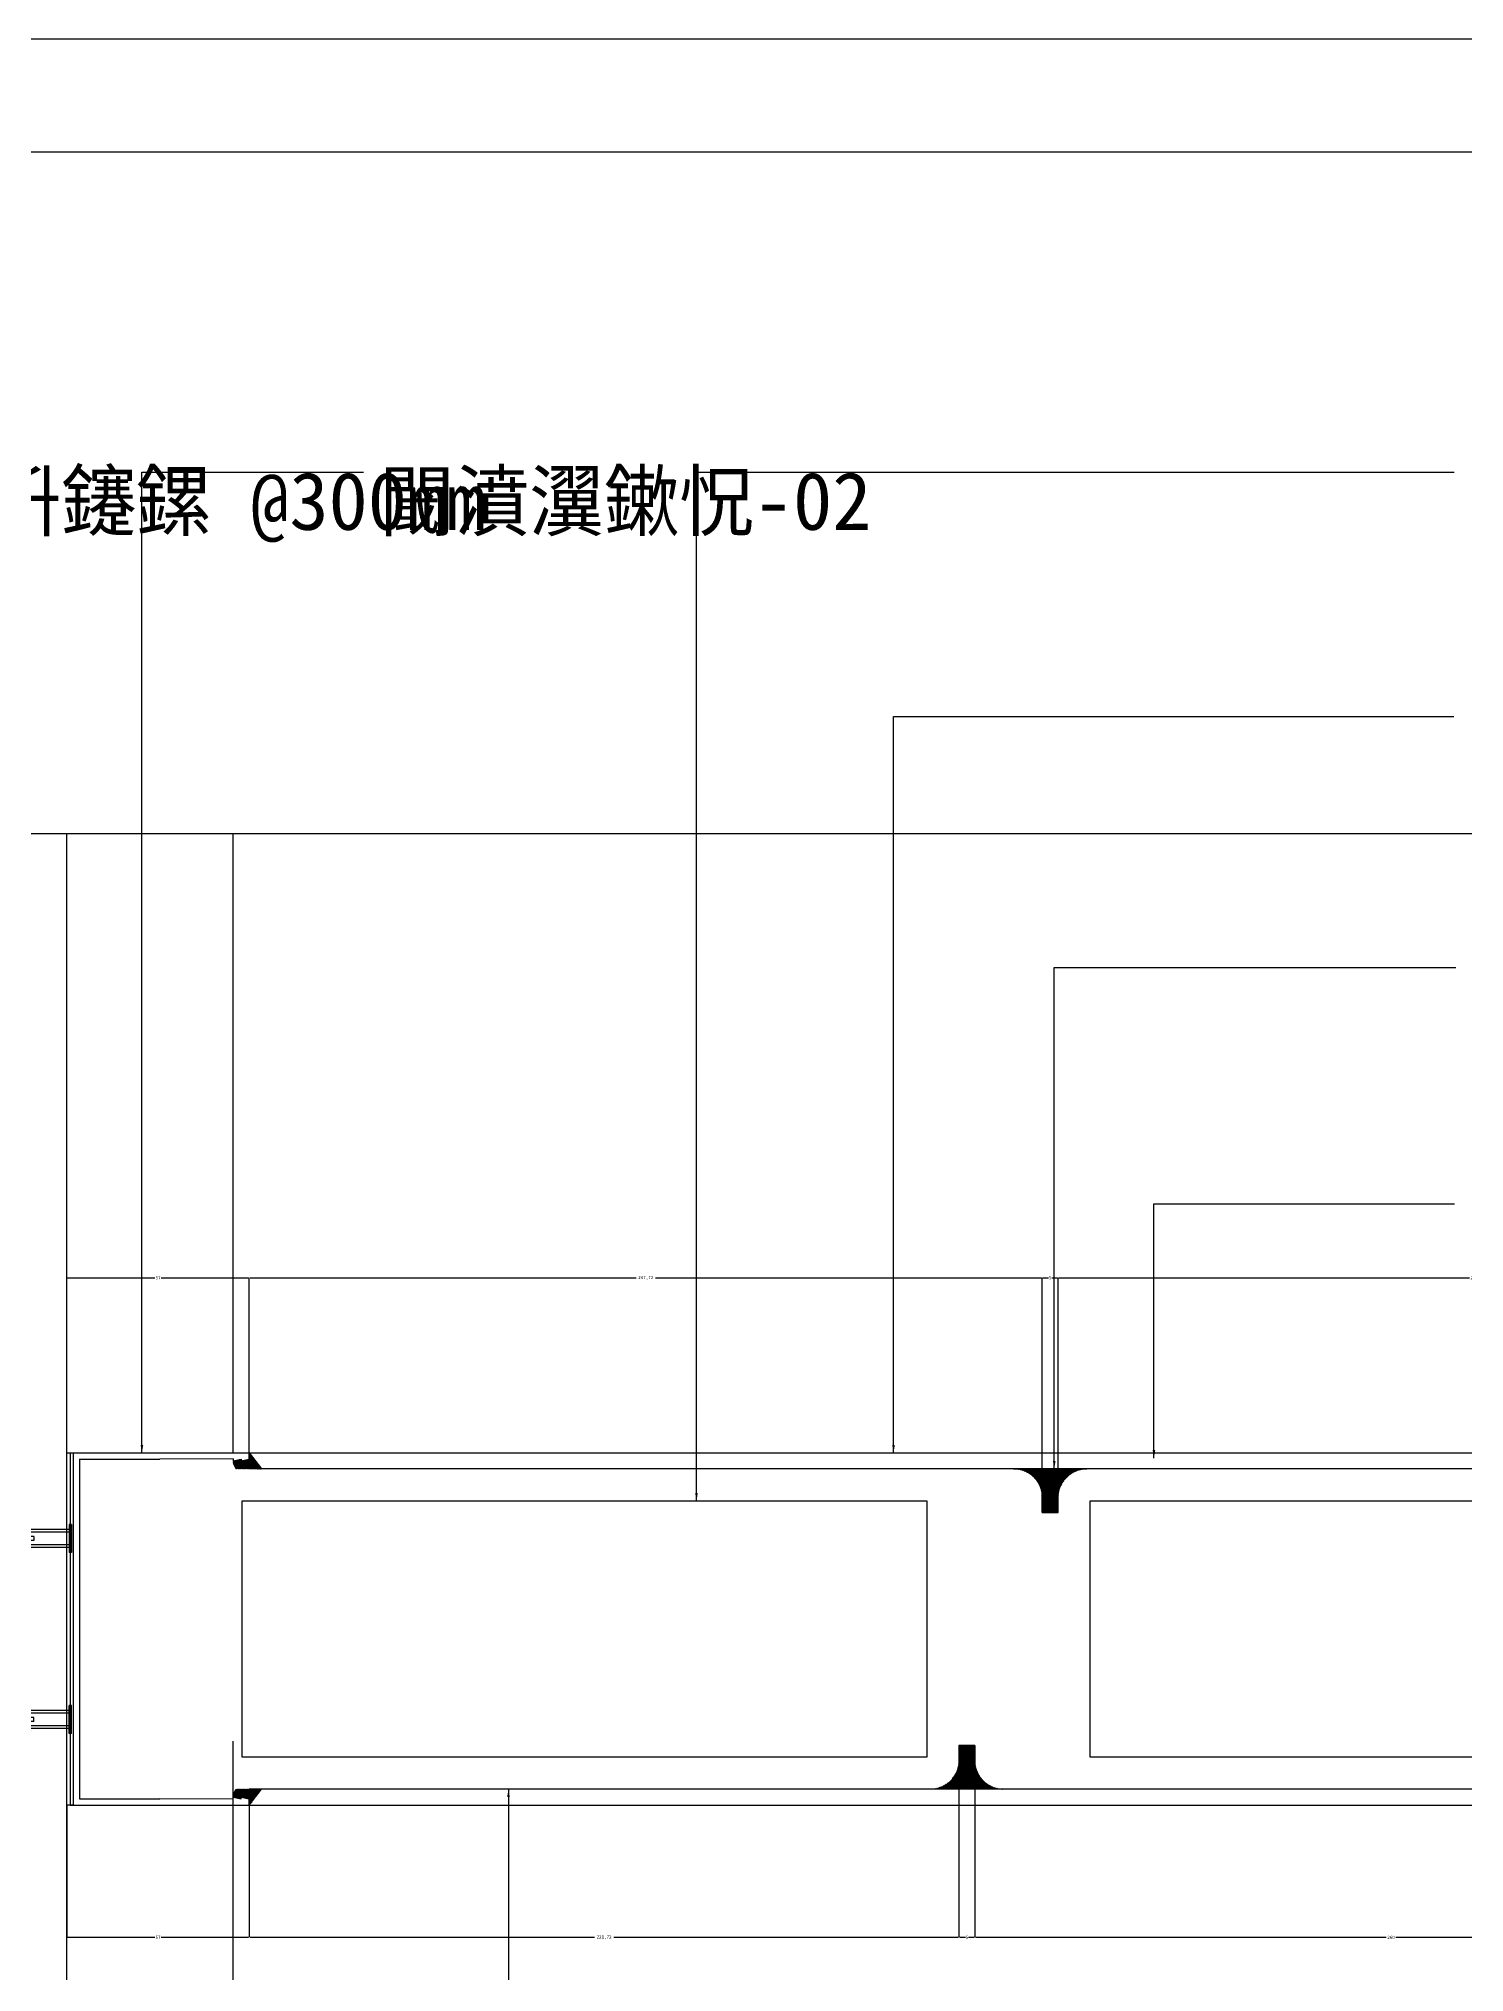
# Model space of a CAD drawing. Header units: metres. Extents: x -1248372 to 1254666, y -4709 to 22932.
# Drawn here: x 1250825 to 1251270, y 17407 to 18011 of the extents above; entities that cross this region are included whole.
import ezdxf

# ---------------------------------------------------------------- set-up
doc = ezdxf.new("R2010")
doc.units = ezdxf.units.M
for name, color, linetype in [('FRAME', 1, 'Continuous'), ('u鐜荤拑', 113, 'Continuous'), ('绔嬮潰-妤兼澘', 140, 'Continuous'), ('绮楀疄绾', 3, 'Continuous'), ('缁嗗疄绾', 1, 'Continuous'), ('缁嗙嚎', 9, 'Continuous'), ('鐪嬬嚎', 8, 'Continuous'), ('闄勪欢', 6, 'Continuous')]:
    doc.layers.add(name, color=color, linetype=linetype)
doc.dimstyles.get("Standard").update_dxf_attribs({"dimtxt": 2.5, "dimasz": 2.5, "dimexe": 1.25, "dimexo": 0.625, "dimtad": 1, "dimcen": 2.5, "dimazin": 3, "dimtfac": 1, "dimtmove": 0, "dimatfit": 3})

# ---------------------------------------------------------------- blocks, each defined once
blk = doc.blocks.new('hqwr')
at = {"layer": '缁嗙嚎'}
for p, q in [((-33.84, 1), (-33.84, 0.64)), ((-13.84, 0.64), (-33.84, 0.64)), ((-32.24, 2.6), (-32.24, 0.64)), ((-32.24, 2.6), (-32.24, 2.6)), ((-30.64, 2.24), (-32.24, 2.24)), ((-30.64, 2.04), (-30.64, 0.64)), ((-29.04, 2.6), (-30.08, 2.6)), ((-29.04, 2.6), (-29.04, 0.64)), ((-27.44, 2.24), (-29.04, 2.24)), ((-27.44, 2.04), (-27.44, 0.64)), ((-25.84, 2.6), (-26.88, 2.6)), ((-25.84, 2.6), (-25.84, 0.64)), ((-24.24, 2.24), (-25.84, 2.24)), ((-24.24, 2.04), (-24.24, 0.64)), ((-22.64, 2.6), (-23.68, 2.6)), ((-22.64, 2.6), (-22.64, 0.64)), ((-21.04, 2.24), (-22.64, 2.24)), ((-21.04, 2.04), (-21.04, 0.64)), ((-19.44, 2.6), (-20.48, 2.6)), ((-19.44, 2.6), (-19.44, 0.64)), ((-18.86, 2.24), (-19.44, 2.24)), ((-18.87, 2.61), (-15.41, 4.61)), ((-18.76, 2.69), (-18.86, 2.6)), ((-18.86, 2.6), (-18.86, 0.64)), ((-2.8, 2), (-18.86, 2)), ((-16.14, 2.8), (-14.81, 3.57)), ((-2.8, 2.8), (-16.14, 2.8)), ((-14.81, 3.57), (-15.41, 4.61)), ((-2, 4.4), (-2.8, 4.4)), ((-2.8, 4.4), (-2.8, -4.4)), ((-2, 4.4), (-2, -4.4)), ((-33.84, -0.64), (-33.84, -1)), ((-13.84, -0.65), (-33.84, -0.65)), ((-32.24, -0.64), (-32.24, -2.6)), ((-30.64, -2.24), (-32.24, -2.24)), ((-32.24, -2.6), (-32.24, -2.6)), ((-30.64, -0.64), (-30.64, -2.04)), ((-29.04, -2.6), (-30.08, -2.6)), ((-29.04, -0.64), (-29.04, -2.6)), ((-27.44, -2.24), (-29.04, -2.24)), ((-27.44, -0.64), (-27.44, -2.04)), ((-25.84, -2.6), (-26.88, -2.6)), ((-25.84, -0.64), (-25.84, -2.6)), ((-24.24, -2.24), (-25.84, -2.24)), ((-24.24, -0.64), (-24.24, -2.04)), ((-22.64, -2.6), (-23.68, -2.6)), ((-22.64, -0.64), (-22.64, -2.6)), ((-21.04, -2.24), (-22.64, -2.24)), ((-21.04, -0.64), (-21.04, -2.04)), ((-19.44, -2.6), (-20.48, -2.6)), ((-19.44, -0.64), (-19.44, -2.6)), ((-18.86, -2.24), (-19.44, -2.24)), ((-18.87, -2.61), (-15.41, -4.61)), ((-18.86, -0.64), (-18.86, -2.6)), ((-2.8, -2), (-18.86, -2)), ((-18.76, -2.69), (-18.86, -2.6)), ((-2.8, -2.8), (-16.14, -2.8)), ((-16.14, -2.8), (-14.81, -3.57)), ((-14.81, -3.57), (-15.41, -4.61)), ((-2, -4.4), (-2.8, -4.4))]:
    blk.add_line(p, q, dxfattribs=at)
blk.add_lwpolyline([(-13.84, 0.64), (-13.84, -0.65)], dxfattribs=at)
for centre, radius, start, end in [((-32.24, 1), 1.6, 90, 180), ((-30.08, 2.04), 0.56, 90, 180), ((-26.88, 2.04), 0.56, 90, 180), ((-23.68, 2.04), 0.56, 90, 180), ((-20.48, 2.04), 0.56, 90, 180), ((-18.49, 2.4), 0.4, 90, 132.57), ((-32.24, -1), 1.6, 180, 270), ((-30.08, -2.04), 0.56, 180, 270), ((-26.88, -2.04), 0.56, 180, 270), ((-23.68, -2.04), 0.56, 180, 270), ((-20.48, -2.04), 0.56, 180, 270), ((-18.49, -2.4), 0.4, 227.43, 270)]:
    blk.add_arc(centre, radius, start, end, dxfattribs=at)
blk = doc.blocks.new('_CLOSEDFILLED')
at = {"color": 0, "linetype": 'BYBLOCK'}
blk.add_solid([(-1, 0.2), (0, 0), (-1, -0.2)], dxfattribs=at)
blk = doc.blocks.new('*D86')
for p, q in [((1250833.44, 17459.26), (1250833.44, 17417.95)), ((1250890.44, 17459.26), (1250890.44, 17417.95)), ((1250833.69, 17417.95), (1250860.94, 17417.95)), ((1250862.94, 17417.95), (1250890.19, 17417.95))]:
    blk.add_line(p, q)
at = {"layer": 'Defpoints'}
for p in [(1250833.44, 17459.26), (1250890.44, 17459.26), (1250833.44, 17417.95)]:
    blk.add_point(p, dxfattribs=at)
at = {"layer": 'u鐜荤拑', "xscale": 0.25, "yscale": 0.25, "rotation": 180}
blk.add_blockref('_CLOSEDFILLED', (1250833.44, 17417.95), dxfattribs=at)
at = {"layer": 'u鐜荤拑', "xscale": 0.25, "yscale": 0.25}
blk.add_blockref('_CLOSEDFILLED', (1250890.44, 17417.95), dxfattribs=at)
at = {"layer": 'u鐜荤拑', "insert": (1250861.94, 17417.95), "char_height": 1, "attachment_point": 5}
blk.add_mtext('57', dxfattribs=at)
blk = doc.blocks.new('*D87')
for p, q in [((1251112.16, 17477.91), (1251112.16, 17417.95)), ((1250890.44, 17459.26), (1250890.44, 17417.95)), ((1250890.69, 17417.95), (1250998.3, 17417.95)), ((1251004.3, 17417.95), (1251111.91, 17417.95))]:
    blk.add_line(p, q)
at = {"layer": 'Defpoints'}
for p in [(1251112.16, 17477.91), (1250890.44, 17459.26), (1250890.44, 17417.95)]:
    blk.add_point(p, dxfattribs=at)
at = {"layer": 'u鐜荤拑', "xscale": 0.25, "yscale": 0.25, "rotation": 180}
blk.add_blockref('_CLOSEDFILLED', (1250890.44, 17417.95), dxfattribs=at)
at = {"layer": 'u鐜荤拑', "xscale": 0.25, "yscale": 0.25}
blk.add_blockref('_CLOSEDFILLED', (1251112.16, 17417.95), dxfattribs=at)
at = {"layer": 'u鐜荤拑', "insert": (1251001.3, 17417.95), "char_height": 1, "attachment_point": 5}
blk.add_mtext('221,72', dxfattribs=at)
blk = doc.blocks.new('*D88')
for p, q in [((1251112.16, 17477.91), (1251112.16, 17417.95)), ((1251117.16, 17477.91), (1251117.16, 17417.95)), ((1251112.41, 17417.95), (1251114.16, 17417.95)), ((1251115.16, 17417.95), (1251116.91, 17417.95))]:
    blk.add_line(p, q)
at = {"layer": 'Defpoints'}
for p in [(1251112.16, 17477.91), (1251117.16, 17477.91), (1251112.16, 17417.95)]:
    blk.add_point(p, dxfattribs=at)
at = {"layer": 'u鐜荤拑', "xscale": 0.25, "yscale": 0.25, "rotation": 180}
blk.add_blockref('_CLOSEDFILLED', (1251112.16, 17417.95), dxfattribs=at)
at = {"layer": 'u鐜荤拑', "xscale": 0.25, "yscale": 0.25}
blk.add_blockref('_CLOSEDFILLED', (1251117.16, 17417.95), dxfattribs=at)
at = {"layer": 'u鐜荤拑', "insert": (1251114.66, 17417.95), "char_height": 1, "attachment_point": 5}
blk.add_mtext('5', dxfattribs=at)
blk = doc.blocks.new('*D89')
for p, q in [((1251117.16, 17477.91), (1251117.16, 17417.95)), ((1251377.16, 17477.91), (1251377.16, 17417.95)), ((1251117.41, 17417.95), (1251245.66, 17417.95)), ((1251248.66, 17417.95), (1251376.91, 17417.95))]:
    blk.add_line(p, q)
at = {"layer": 'Defpoints'}
for p in [(1251117.16, 17477.91), (1251377.16, 17477.91), (1251117.16, 17417.95)]:
    blk.add_point(p, dxfattribs=at)
at = {"layer": 'u鐜荤拑', "xscale": 0.25, "yscale": 0.25, "rotation": 180}
blk.add_blockref('_CLOSEDFILLED', (1251117.16, 17417.95), dxfattribs=at)
at = {"layer": 'u鐜荤拑', "xscale": 0.25, "yscale": 0.25}
blk.add_blockref('_CLOSEDFILLED', (1251377.16, 17417.95), dxfattribs=at)
at = {"layer": 'u鐜荤拑', "insert": (1251247.16, 17417.95), "char_height": 1, "attachment_point": 5}
blk.add_mtext('260', dxfattribs=at)
blk = doc.blocks.new('*D94')
for p, q in [((1250833.44, 17569.26), (1250833.44, 17623.94)), ((1250833.69, 17623.94), (1250860.94, 17623.94)), ((1250862.94, 17623.94), (1250890.19, 17623.94)), ((1250890.44, 17569.26), (1250890.44, 17623.94))]:
    blk.add_line(p, q)
at = {"layer": 'Defpoints'}
for p in [(1250833.44, 17623.94), (1250833.44, 17569.26), (1250890.44, 17569.26)]:
    blk.add_point(p, dxfattribs=at)
at = {"layer": 'u鐜荤拑', "xscale": 0.25, "yscale": 0.25, "rotation": 180}
blk.add_blockref('_CLOSEDFILLED', (1250833.44, 17623.94), dxfattribs=at)
at = {"layer": 'u鐜荤拑', "xscale": 0.25, "yscale": 0.25}
blk.add_blockref('_CLOSEDFILLED', (1250890.44, 17623.94), dxfattribs=at)
at = {"layer": 'u鐜荤拑', "insert": (1250861.94, 17623.94), "char_height": 1, "attachment_point": 5}
blk.add_mtext('57', dxfattribs=at)
blk = doc.blocks.new('*D95')
for p, q in [((1250890.44, 17569.26), (1250890.44, 17623.94)), ((1250890.69, 17623.94), (1251011.3, 17623.94)), ((1251017.3, 17623.94), (1251137.91, 17623.94)), ((1251138.16, 17550.6), (1251138.16, 17623.94))]:
    blk.add_line(p, q)
at = {"layer": 'Defpoints'}
for p in [(1250890.44, 17623.94), (1250890.44, 17569.26), (1251138.16, 17550.6)]:
    blk.add_point(p, dxfattribs=at)
at = {"layer": 'u鐜荤拑', "xscale": 0.25, "yscale": 0.25, "rotation": 180}
blk.add_blockref('_CLOSEDFILLED', (1250890.44, 17623.94), dxfattribs=at)
at = {"layer": 'u鐜荤拑', "xscale": 0.25, "yscale": 0.25}
blk.add_blockref('_CLOSEDFILLED', (1251138.16, 17623.94), dxfattribs=at)
at = {"layer": 'u鐜荤拑', "insert": (1251014.3, 17623.94), "char_height": 1, "attachment_point": 5}
blk.add_mtext('247,72', dxfattribs=at)
blk = doc.blocks.new('*D96')
for p, q in [((1251138.16, 17550.6), (1251138.16, 17623.94)), ((1251138.41, 17623.94), (1251140.16, 17623.94)), ((1251141.16, 17623.94), (1251142.91, 17623.94)), ((1251143.16, 17550.6), (1251143.16, 17623.94))]:
    blk.add_line(p, q)
at = {"layer": 'Defpoints'}
for p in [(1251138.16, 17623.94), (1251138.16, 17550.6), (1251143.16, 17550.6)]:
    blk.add_point(p, dxfattribs=at)
at = {"layer": 'u鐜荤拑', "xscale": 0.25, "yscale": 0.25, "rotation": 180}
blk.add_blockref('_CLOSEDFILLED', (1251138.16, 17623.94), dxfattribs=at)
at = {"layer": 'u鐜荤拑', "xscale": 0.25, "yscale": 0.25}
blk.add_blockref('_CLOSEDFILLED', (1251143.16, 17623.94), dxfattribs=at)
at = {"layer": 'u鐜荤拑', "insert": (1251140.66, 17623.94), "char_height": 1, "attachment_point": 5}
blk.add_mtext('5', dxfattribs=at)
blk = doc.blocks.new('*D97')
for p, q in [((1251143.16, 17550.6), (1251143.16, 17623.94)), ((1251143.41, 17623.94), (1251271.66, 17623.94)), ((1251274.66, 17623.94), (1251402.91, 17623.94)), ((1251403.16, 17550.6), (1251403.16, 17623.94))]:
    blk.add_line(p, q)
at = {"layer": 'Defpoints'}
for p in [(1251143.16, 17623.94), (1251143.16, 17550.6), (1251403.16, 17550.6)]:
    blk.add_point(p, dxfattribs=at)
at = {"layer": 'u鐜荤拑', "xscale": 0.25, "yscale": 0.25, "rotation": 180}
blk.add_blockref('_CLOSEDFILLED', (1251143.16, 17623.94), dxfattribs=at)
at = {"layer": 'u鐜荤拑', "xscale": 0.25, "yscale": 0.25}
blk.add_blockref('_CLOSEDFILLED', (1251403.16, 17623.94), dxfattribs=at)
at = {"layer": 'u鐜荤拑', "insert": (1251273.16, 17623.94), "char_height": 1, "attachment_point": 5}
blk.add_mtext('260', dxfattribs=at)

msp = doc.modelspace()

# ---------------------------------------------------------------- hatches: boundary and pattern name
at = {"layer": 'u鐜荤拑'}
h = msp.add_hatch(dxfattribs=at)
h.set_pattern_fill('SOLID')
h.paths.add_polyline_path([(1250885.44, 17566.76), (1250885.44, 17566.05), (1250886.37, 17564.26), (1250894.21, 17564.26), (1250890.44, 17569.26), (1250890.44, 17567.26), (1250887.94, 17566.76), (1250887.94, 17567.26)])
h = msp.add_hatch(dxfattribs=at)
h.set_pattern_fill('SOLID')
h.paths.add_polyline_path([(1251152.16, 17564.26), (1251129.16, 17564.26, -0.41), (1251138.16, 17555.26), (1251138.16, 17550.6), (1251143.16, 17550.6), (1251143.16, 17555.26, -0.41)])
h = msp.add_hatch(dxfattribs=at)
h.set_pattern_fill('SOLID')
h.paths.add_polyline_path([(1251103.16, 17464.26), (1251126.16, 17464.26, -0.41), (1251117.16, 17473.26), (1251117.16, 17477.91), (1251112.16, 17477.91), (1251112.16, 17473.26, -0.41)])
h = msp.add_hatch(dxfattribs=at)
h.set_pattern_fill('SOLID')
h.paths.add_polyline_path([(1250886.37, 17464.26), (1250885.44, 17462.46), (1250885.44, 17461.76), (1250887.94, 17461.26), (1250887.94, 17461.76), (1250890.44, 17461.26), (1250890.44, 17459.26), (1250894.21, 17464.26)])

# ---------------------------------------------------------------- linework, layer by layer
msp.add_lwpolyline([(1250502.96, 17975.65), (1253343.06, 17975.65), (1253343.06, 15946.36), (1250502.96, 15946.36)], close=True)
at = {"layer": 'FRAME'}
msp.add_lwpolyline([(1250408.42, 18011.01), (1253378.41, 18011.01), (1253378.41, 15911.01), (1250408.42, 15911.01)], close=True, dxfattribs=at)
at = {"layer": 'u鐜荤拑'}
for p, q in [((1250860.97, 17569.26), (1250974.81, 17569.26)), ((1250834.44, 17459.26), (1251772.05, 17459.26)), ((1250860.97, 17459.26), (1250974.81, 17459.26))]:
    msp.add_line(p, q, dxfattribs=at)
for points in [[(1250617.68, 17762.74), (1251772.05, 17762.74), (1251772.05, 17210.94), (1250617.68, 17210.94)], [(1250833.44, 17459.26), (1250833.44, 17569.26), (1250835.44, 17569.26), (1250835.44, 17459.26)], [(1250888.16, 17554.27), (1251102.16, 17554.27), (1251102.16, 17474.27), (1250888.16, 17474.27)], [(1251153.16, 17554.27), (1251367.16, 17554.27), (1251367.16, 17474.27), (1251153.16, 17474.27)]]:
    msp.add_lwpolyline(points, close=True, dxfattribs=at)
for points in [[(1250834.44, 17569.26), (1250834.44, 17459.26)], [(1250885.44, 17566.05), (1250886.37, 17564.26)], [(1250890.44, 17569.26), (1250894.21, 17564.26)], [(1251772.05, 17564.26), (1250890.44, 17564.26), (1250890.44, 17569.26), (1251772.05, 17569.26)], [(1251129.16, 17564.26), (1251152.16, 17564.26)], [(1251138.16, 17550.6), (1251143.16, 17550.6)], [(1251117.16, 17477.91), (1251112.16, 17477.91)], [(1250885.44, 17462.46), (1250886.37, 17464.26)], [(1250890.44, 17459.26), (1250894.21, 17464.26)], [(1251772.05, 17464.26), (1250890.44, 17464.26), (1250890.44, 17459.26), (1251772.05, 17459.26)], [(1251126.16, 17464.26), (1251103.16, 17464.26)]]:
    msp.add_lwpolyline(points, dxfattribs=at)
at = {"layer": '绔嬮潰-妤兼澘'}
msp.add_line((1250833.44, 17210.94), (1250833.44, 17762.74), dxfattribs=at)
at = {"layer": '绮楀疄绾'}
for p, q in [((1250835.44, 17569.26), (1250835.44, 17459.26)), ((1250835.44, 17569.26), (1250890.44, 17569.26)), ((1250837.44, 17567.26), (1250837.44, 17461.26)), ((1250837.44, 17567.26), (1250862.44, 17567.26)), ((1250885.44, 17567.46), (1250862.44, 17567.26)), ((1250885.44, 17567.46), (1250885.44, 17566.76)), ((1250885.44, 17566.76), (1250887.94, 17567.26)), ((1250887.94, 17567.26), (1250887.94, 17566.76)), ((1250887.94, 17566.76), (1250890.44, 17567.26)), ((1250890.44, 17569.26), (1250890.44, 17567.26)), ((1250885.44, 17461.06), (1250885.44, 17461.76)), ((1250885.44, 17461.76), (1250887.94, 17461.26)), ((1250887.94, 17461.26), (1250887.94, 17461.76)), ((1250887.94, 17461.76), (1250890.44, 17461.26)), ((1250835.44, 17459.26), (1250890.44, 17459.26)), ((1250837.44, 17461.26), (1250862.44, 17461.26)), ((1250885.44, 17461.06), (1250862.44, 17461.26)), ((1250890.44, 17459.26), (1250890.44, 17461.26))]:
    msp.add_line(p, q, dxfattribs=at)
at = {"layer": '缁嗗疄绾'}
msp.add_line((1250885.44, 17461.26), (1250885.44, 17462.46), dxfattribs=at)
at = {"layer": '鐪嬬嚎'}
for p, q in [((1250885.44, 17569.26), (1250885.44, 17762.74)), ((1250885.44, 17210.94), (1250885.44, 17479.26))]:
    msp.add_line(p, q, dxfattribs=at)

# ---------------------------------------------------------------- block references
at = {"layer": '闄勪欢'}
msp.add_blockref('hqwr', (1250836.94, 17542.51), dxfattribs=at)
at = {"layer": '闄勪欢', "xscale": -1, "rotation": 180}
msp.add_blockref('hqwr', (1250836.94, 17486.01), dxfattribs=at)

# ---------------------------------------------------------------- texts
at = {"layer": 'u鐜荤拑', "char_height": 18, "attachment_point": 1}
for s, insert in [('M5濉戞枡鑳鏍 @300mm', (1250736.99, 17875.59)), ('閾濆瀷鏉怳-02', (1250931.08, 17875.59))]:
    msp.add_mtext(s, dxfattribs=dict(at, insert=insert))

# ---------------------------------------------------------------- dimensions: what is measured, and where the dimension line sits
at = {"layer": 'u鐜荤拑'}
for base, p1, p2, picture, middle in [((1250833.44, 17623.94), (1250833.44, 17569.26), (1250890.44, 17569.26), '*D94', (1250861.94, 17623.94)), ((1250890.44, 17623.94), (1250890.44, 17569.26), (1251138.16, 17550.6), '*D95', (1251014.3, 17623.94)), ((1251138.16, 17623.94), (1251138.16, 17550.6), (1251143.16, 17550.6), '*D96', (1251140.66, 17623.94)), ((1251143.16, 17623.94), (1251143.16, 17550.6), (1251403.16, 17550.6), '*D97', (1251273.16, 17623.94)), ((1250890.44, 17417.95), (1250890.44, 17459.26), (1251112.16, 17477.91), '*D87', (1251001.3, 17417.95)), ((1251112.16, 17417.95), (1251112.16, 17477.91), (1251117.16, 17477.91), '*D88', (1251114.66, 17417.95)), ((1251117.16, 17417.95), (1251117.16, 17477.91), (1251377.16, 17477.91), '*D89', (1251247.16, 17417.95)), ((1250833.44, 17417.95), (1250833.44, 17459.26), (1250890.44, 17459.26), '*D86', (1250861.94, 17417.95))]:
    dim = msp.add_linear_dim(base=base, p1=p1, p2=p2, dimstyle='Standard', dxfattribs=at)
    dim.commit()
    dim.dimension.update_dxf_attribs({"geometry": picture, "text_midpoint": middle})

# ---------------------------------------------------------------- leaders
for points in [[(1250856.89, 17569.26), (1250856.89, 17875.59), (1250926.08, 17875.59)], [(1251030.16, 17554.27), (1251030.16, 17875.59), (1251266.93, 17875.59)], [(1251091.72, 17569.26), (1251091.72, 17799.24), (1251266.74, 17799.24)], [(1251141.94, 17564.26), (1251141.94, 17720.87), (1251267.36, 17720.87)], [(1251173.08, 17567.66), (1251173.08, 17647.11), (1251266.95, 17647.11)], [(1250971.42, 17464.26), (1250971.42, 17320.51), (1251152.12, 17320.51)]]:
    msp.add_leader(points, dimstyle='Standard', dxfattribs=at)

doc.saveas('drawing.dxf')
